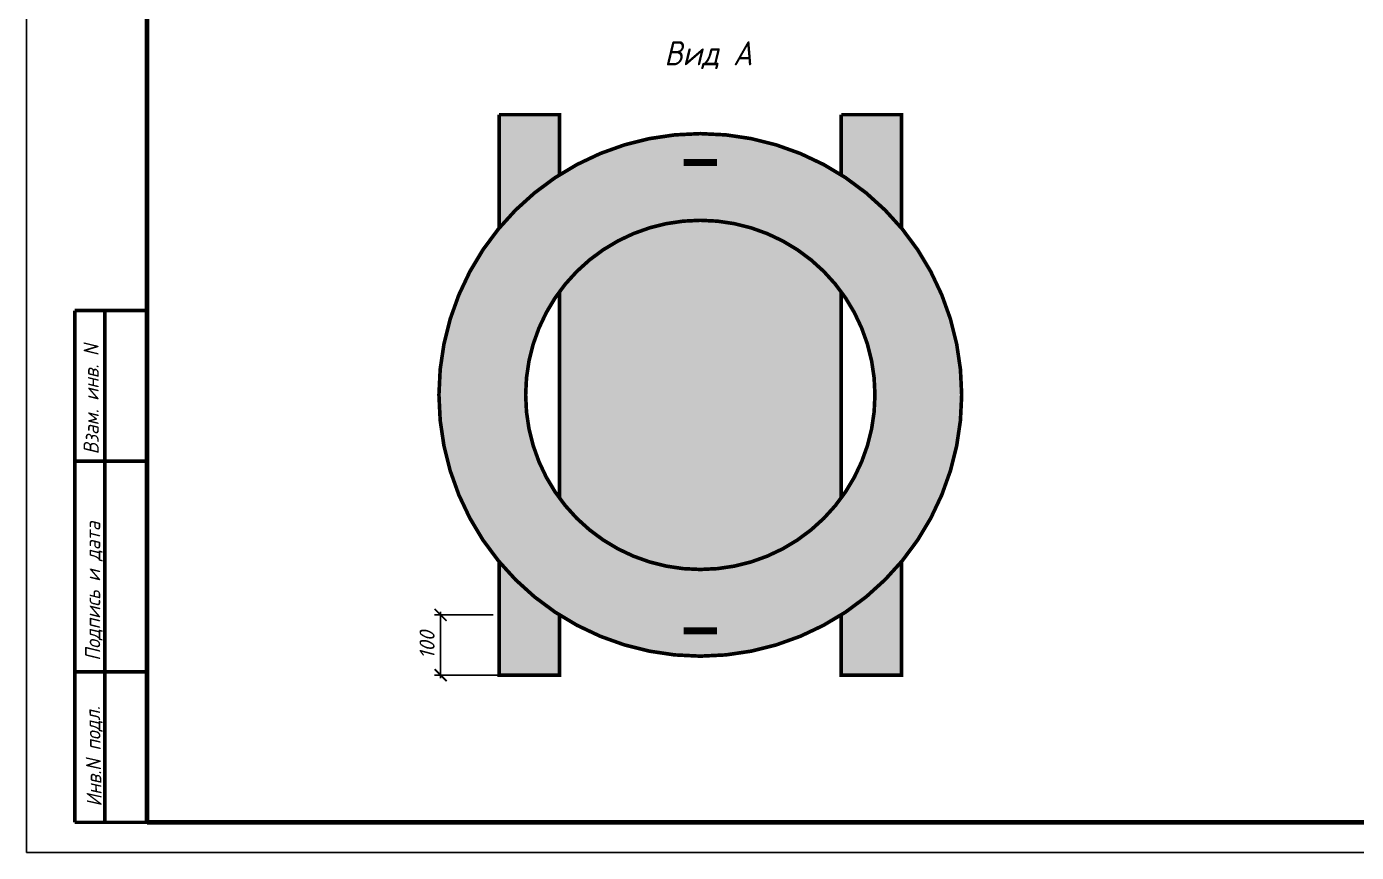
# Model space of a CAD drawing. Header units: millimetres. Extents: x -300689 to 10556, y -104928 to 107291.
# Drawn here: x -16492.4 to -16271.6, y 27939.7 to 28076.8 of the extents above; entities that cross this region are included whole.
import ezdxf

# ---------------------------------------------------------------- set-up
doc = ezdxf.new("R2010")
doc.units = ezdxf.units.MM
doc.layers.add('линии', color=7, linetype='Continuous')
doc.layers.add('Рамка', color=220, linetype='Continuous')
doc.layers.add('толстая', color=7, linetype='Continuous', lineweight=60)
doc.styles.add('Ариал узк.', font='arial.ttf', dxfattribs={"width": 0.75, "height": 5})
doc.styles.add('стиль2', font='isocpeur.ttf', dxfattribs={"oblique": 15, "height": 2.5})
doc.styles.add('чертежный', font='isocpeui.ttf', dxfattribs={"width": 0.9})
doc.dimstyles.new('1-1', dxfattribs={"dimscale": 0, "dimtxt": 2.7, "dimasz": 2, "dimexe": 1, "dimexo": 1, "dimgap": 1, "dimtad": 1, "dimdec": 0, "dimzin": 0, "dimdsep": 46, "dimtxsty": 'Ариал узк.', "dimblk1": 'ARCHTICK', "dimblk2": 'ARCHTICK', "dimsah": 1, "dimcen": 3, "dimdle": 0.5, "dimclrd": 256, "dimclre": 256, "dimclrt": 256, "dimadec": 0, "dimazin": 0, "dimtfac": 1, "dimtdec": 0, "dimtofl": 0, "dimtmove": 1, "dimatfit": 3, "dimldrblk": 'DOTSMALL', "dimfxl": 0, "dimtolj": 1, "dimtzin": 0, "dimarcsym": 0})

# ---------------------------------------------------------------- blocks, each defined once
blk = doc.blocks.new('лист')
for p, q in [((0, 0), (0, 297)), ((420, 0), (0, 0))]:
    blk.add_line(p, q)
at = {"const_width": 0.8}
for points in [[(20, 292), (20, 5)], [(20, 5), (415, 5)]]:
    blk.add_lwpolyline(points, dxfattribs=at)
blk = doc.blocks.new('_ARCHTICK')
at = {"color": 0, "linetype": 'ByBlock', "ltscale": 10, "const_width": 0.15}
blk.add_lwpolyline([(-0.5, -0.5), (0.5, 0.5)], dxfattribs=at)
blk = doc.blocks.new('*D141')
at = {"layer": 'Defpoints', "color": 0, "linetype": 'ByBlock', "ltscale": 0.25}
for p in [(-16413.91, 27979.1), (-16423.63, 27969.1), (-16412.91, 27969.1)]:
    blk.add_point(p, dxfattribs=at)
at = {"layer": 'линии', "linetype": 'ByBlock', "lineweight": -2, "ltscale": 0.25}
for p, q in [((-16414.91, 27979.1), (-16424.63, 27979.1)), ((-16423.63, 27979.6), (-16423.63, 27968.6)), ((-16413.91, 27969.1), (-16424.63, 27969.1))]:
    blk.add_line(p, q, dxfattribs=at)
at = {"layer": 'линии', "linetype": 'ByBlock', "lineweight": -2, "ltscale": 0.25, "xscale": 2, "yscale": 2, "zscale": 2}
for p, rotation in [((-16423.63, 27979.1), 90), ((-16423.63, 27969.1), 270)]:
    blk.add_blockref('_ARCHTICK', p, dxfattribs=dict(at, rotation=rotation))
at = {"layer": 'линии', "linetype": 'ByBlock', "ltscale": 0.25, "insert": (-16425.88, 27974.1), "char_height": 2.5, "attachment_point": 5, "rotation": 90, "style": 'стиль2'}
blk.add_mtext('\\A1;100', dxfattribs=at)
blk = doc.blocks.new('_DotSmall')
at = {"color": 0, "linetype": 'ByBlock', "const_width": 0.5}
blk.add_lwpolyline([(-0.0625, 0, 1), (0.0625, 0, 1)], format="xyb", close=True, dxfattribs=at)

msp = doc.modelspace()

# ---------------------------------------------------------------- hatches: boundary and pattern name
at = {"layer": 'линии', "linetype": 'ByBlock', "ltscale": 0.25}
h = msp.add_hatch(dxfattribs=at)
h.set_pattern_fill('WOOD6', color=256, scale=15, style=0, pattern_type=2)
h.set_pattern_definition([(355.6014, (-533.6603, -1623.4642), (14.999993315, 3.5635e-05), [0.97788, -194.598165]), (4.3987, (-533.6603, -1624.6642), (179.999997117, 14.99997534), [0.97788, -194.598195]), (356.9874, (-534.1103, -1618.06416), (15.000002688, 5.1454e-05), [1.426965, -283.967445]), (3.0127, (-534.1103, -1617.16416), (269.999996397, 14.999588758), [1.426965, -283.967475]), (355.4262, (-534.56026, -1622.03916), (195.00000465, -14.999579286), [1.880985, -374.317035]), (4.5739, (-534.56026, -1626.08916), (179.999996657, 14.999938349), [1.880985, -374.317095]), (358.1525, (-535.01026, -1619.41416), (14.9999981436, 2.4515e-05), [2.326215, -462.91563]), (1.8476, (-535.0102, -1615.8143), (450.0000069646, 14.9999150966), [2.326215, -462.91566]), (353.4182, (-534.63526, -1620.53916), (135.000000096, -14.999655349), [1.962945, -390.62451]), (4.5739, (-534.56026, -1627.73916), (179.999996657, 14.999938349), [1.880985, -374.317095]), (1.8476, (-535.0102, -1614.5393), (450.0000069646, 14.9999150966), [2.326215, -462.91566]), (0, (-544.085, -1627.589), (0, 15), [2.1, -12.9]), (0, (-544.085, -1625.939), (0, 15), [2.1, -12.9]), (0, (-544.085, -1622.189), (0, 15), [2.1, -12.9]), (359.209, (-544.08526, -1619.83413), (1095.00000000063, -15.01459266966), [2.17521, -2173.032075]), (359.5225, (-544.08526, -1618.63915), (14.99999580085, -1.272605e-05), [3.000105, -1797.0624]), (12.609, (-544.08526, -1617.33292), (1005.0000006512, 225.0072490914), [1.46022, -1166.71323]), (351.4686, (-544.0853, -1617.83914), (104.999998633, -15.001184524), [1.516785, -301.839945]), (0.4775, (-544.08526, -1616.58916), (1784.9999981823, 15.0014394533), [3.000105, -1797.0624]), (0.7899, (-544.08526, -1615.39414), (1080.000004869, 15.09568219), [2.17521, -1092.92886]), (0.7899, (-544.08526, -1614.11914), (1080.000004869, 15.09568219), [2.17521, -1092.92886]), (6.0724, (-541.98526, -1622.18916), (420.0000038747, 44.9995790312), [3.54489, -705.43317]), (353.9277, (-541.98526, -1625.93916), (285.0000001245, -29.999216484), [3.54489, -705.433035]), (6.0724, (-541.91026, -1619.86416), (420.0000038747, 44.9995790312), [3.54489, -705.43317]), (353.9277, (-541.91055, -1615.36428), (285.0000001245, -29.999216484), [3.54489, -705.433035]), (15.9453, (-540.1853, -1624.0642), (44.99999488, 14.99992285), [1.092015, -108.109575]), (10.954, (-541.61026, -1623.46416), (75.00000023, 14.9999100154), [2.368155, -471.261345]), (349.0461, (-541.61026, -1624.66416), (389.999996273, -74.998855849), [2.368155, -471.26118]), (10.954, (-541.08526, -1618.66416), (75.00000023, 14.9999100154), [2.368155, -471.261345]), (349.0461, (-541.08526, -1616.56416), (389.999996273, -74.998855849), [2.368155, -471.26118]), (4.7636, (-542.2853, -1620.8392), (164.999999247, 14.999871744), [3.61248, -177.01143]), (353.9277, (-541.98526, -1627.58916), (285.0000001245, -29.999216484), [3.54489, -705.433035]), (353.9277, (-541.91055, -1614.08928), (285.0000001245, -29.999216484), [3.54489, -705.433035]), (336.8016, (-541.2353, -1617.1642), (74.99999629, -29.99969702), [1.14237, -113.09406]), (353.9911, (-542.6603, -1617.01416), (149.999992608, -14.999724822), [1.432875, -285.14166]), (3.3664, (-544.0853, -1623.60975), (240.000001035, 14.99974469), [2.479275, -252.9615]), (356.6337, (-544.0853, -1624.5186), (14.999994393, 4.2062e-05), [2.479275, -252.96147]), (1.5911, (-544.08526, -1620.88915), (524.999998724, 14.9996296586), [1.80069, -538.4076]), (0, (-538.46, -1621.814), (0, 15), [1.875, -13.125]), (0, (-538.46, -1626.314), (0, 15), [1.875, -13.125]), (341.5652, (-536.5103, -1623.764), (14.9999969, 4.37e-05), [0.94869, -46.485435]), (353.2903, (-537.7853, -1623.6142), (134.999996454, -14.999667341), [1.28379, -255.47478]), (6.3401, (-539.1353, -1623.7642), (120.00000231, 14.99981259), [1.35831, -134.47245]), (10.6196, (-537.7103, -1624.6642), (74.999991453, 14.99993078), [1.22091, -242.96136]), (22.6198, (-536.5103, -1624.4392), (105.000001395, 44.999859053), [0.975, -194.02491]), (0, (-539.285, -1623.014), (0, 15), [2.85, -12.15]), (0, (-539.285, -1625.114), (0, 15), [2.85, -12.15]), (3.3664, (-538.7603, -1618.2142), (240.000001035, 14.99974469), [2.55441, -252.886365]), (356.6337, (-538.7603, -1617.0142), (14.999994393, 4.2062e-05), [2.55441, -252.88635]), (0, (-538.46, -1627.964), (0, 15), [1.875, -13.125]), (341.5652, (-540.1853, -1624.064), (14.9999969, 4.37e-05), [1.6602, -45.773925]), (355.2365, (-538.6103, -1624.5892), (15.000003016, 2.962e-05), [0.90312, -179.72076]), (7.4314, (-542.58526, -1618.06416), (224.999996321, 29.999966745), [1.73961, -346.182795]), (18.4349, (-540.8603, -1617.839), (29.9999923, 14.9999713), [0.71151, -46.722645]), (353.66, (-536.5853, -1621.8142), (15.00000474, 5.6825e-05), [2.037465, -133.793265]), (6.3401, (-536.5853, -1626.3142), (120.00000231, 14.99981259), [2.037465, -133.793295]), (1.273, (-538.38526, -1619.48916), (659.9999993455, 14.9996579463), [3.37584, -671.790795]), (358.7271, (-538.3854, -1615.73898), (14.9999974207, 3.80382e-05), [3.37584, -671.790765]), (351.0275, (-536.4353, -1623.01416), (194.999997826, -29.999551048), [1.442655, -287.088]), (0, (-538.685, -1620.539), (0, 15), [4.05, -10.95]), (6.3401, (-536.5853, -1627.9642), (120.00000231, 14.99981259), [2.037465, -133.793295]), (358.7271, (-538.3854, -1614.46398), (14.9999974207, 3.80382e-05), [3.37584, -671.790765]), (350.5378, (-535.0103, -1623.2392), (15.00000116, 3.2e-05), [1.368615, -89.872785]), (0, (-536.21, -1618.064), (0, 15), [2.1, -12.9]), (0, (-536.21, -1617.164), (0, 15), [2.1, -12.9]), (9.211, (-536.43526, -1625.11416), (90.0000054405, 14.9999652617), [2.811255, -559.43865]), (6.4916, (-530.809995, -1614.3154), (1845.00000512392, 210.02702593847), [1.73586, -2519.42874]), (6.4916, (-530.809995, -1615.5904), (1845.00000512392, 210.02702593847), [1.73586, -2519.42874]), (10.0418, (-531.48526, -1617.01416), (1439.999996804, 255.1269461351), [2.437335, -1718.932665]), (352.093, (-532.68526, -1618.13916), (435.0000015705, -59.998736351), [3.63456, -541.54869]), (353.5515, (-530.810265, -1619.63916), (929.9999964604, -105.0286787675), [1.73598, -2670.1686]), (357.1373, (-531.4853, -1620.83916), (14.99999521, -7.1179e-05), [1.501875, -298.872975]), (1.7899, (-531.48526, -1622.26416), (465.000000996, 14.999917566), [2.40117, -477.833145]), (0, (-530.285, -1623.614), (0, 15), [1.2, -13.8]), (0, (-530.285, -1624.514), (0, 15), [1.2, -13.8]), (358.2101, (-531.48526, -1625.86416), (14.999998975, 6.5254e-06), [2.40117, -477.833145]), (358.2101, (-531.48526, -1627.51416), (14.999998975, 6.5254e-06), [2.40117, -477.833145]), (356.4238, (-532.6853, -1622.1892), (15.000006043, 3.05e-05), [1.20234, -239.265915]), (3.5763, (-532.6853, -1625.9392), (224.999994844, 14.999859824), [1.20234, -239.265945]), (356.4238, (-532.6853, -1619.4892), (15.000006043, 3.05e-05), [1.20234, -239.265915]), (3.5763, (-532.6854, -1615.7392), (224.999994844, 14.999859824), [1.20234, -239.265945]), (356.4238, (-532.6853, -1623.5392), (15.000006043, 3.05e-05), [1.20234, -239.265915]), (3.5763, (-532.6853, -1624.5892), (224.999994844, 14.999859824), [1.20234, -239.265945]), (356.4238, (-532.6853, -1620.7642), (15.000006043, 3.05e-05), [1.20234, -239.265915]), (3.5763, (-532.6853, -1627.5892), (224.999994844, 14.999859824), [1.20234, -239.265945]), (3.5763, (-532.6854, -1614.4642), (224.999994844, 14.999859824), [1.20234, -239.265945]), (3.5763, (-532.6853, -1617.0892), (224.999994844, 14.999859824), [1.20234, -239.265945]), (353.66, (-531.4853, -1619.5642), (15.00000474, 5.6825e-05), [0.679155, -135.151575]), (6.3401, (-531.4853, -1615.6641), (120.00000231, 14.99981259), [0.679155, -135.151605]), (6.3401, (-531.4853, -1614.3891), (120.00000231, 14.99981259), [0.679155, -135.151605]), (0.2731, (-531.485, -1623.614), (-7e-06, 15.0000054), [1.200015, -13.80015]), (0, (-531.485, -1624.514), (0, 15), [1.2, -13.8]), (341.5652, (-529.7603, -1617.614), (14.9999969, 4.37e-05), [0.71151, -46.722615]), (22.6198, (-529.7603, -1617.6142), (105.000001395, 44.999859053), [0.73125, -194.26866]), (1.5911, (-529.98526, -1620.91417), (524.999998724, 14.9996296586), [0.90036, -539.30793])])
h.paths.add_polyline_path([(-16357.1117, 28062.2032), (-16357.1117, 28052.2032, -0.07733852), (-16347.1117, 28043.3647), (-16347.1117, 28062.2032)], flags=17)
h.paths.add_polyline_path([(-16357.1117, 28032.782), (-16357.1117, 27998.5218, 0.32691012)], flags=16)
h.paths.add_polyline_path([(-16357.1117, 27979.1006), (-16357.1117, 27969.1006), (-16347.1117, 27969.1006), (-16347.1117, 27987.9391, -0.07733852)])
h.paths.add_polyline_path([(-16403.9117, 27979.1006, -0.07733852), (-16413.9117, 27987.9391), (-16413.9117, 27969.1006), (-16403.9117, 27969.1006)])
h.paths.add_polyline_path([(-16403.9117, 28032.782, 0.32691012), (-16403.9117, 27998.5218)], flags=16)
h.paths.add_polyline_path([(-16380.5117, 28059.0519, -1), (-16380.5117, 27972.2519, -0.63512951), (-16413.9117, 28043.3647), (-16413.9117, 28062.2032), (-16403.9117, 28062.2032), (-16403.9117, 28052.2032, -0.1433326)])

# ---------------------------------------------------------------- linework, layer by layer
at = {"linetype": 'ByBlock', "ltscale": 0.25, "const_width": 0.6}
for points in [[(-16413.9117, 28062.2032), (-16403.9117, 28062.2032), (-16403.9117, 28052.2032)], [(-16413.9117, 28043.3647), (-16413.9117, 28062.2032)], [(-16357.1117, 28062.2032), (-16347.1117, 28062.2032), (-16347.1117, 28043.3647)], [(-16357.1117, 28052.2032), (-16357.1117, 28062.2032)], [(-16403.9117, 28032.782), (-16403.9117, 27998.5218)], [(-16357.1117, 27998.5218), (-16357.1117, 28032.782)], [(-16403.9117, 27979.1006), (-16403.9117, 27969.1006), (-16413.9117, 27969.1006), (-16413.9117, 27987.9391)], [(-16347.1117, 27987.9391), (-16347.1117, 27969.1006), (-16357.1117, 27969.1006), (-16357.1117, 27979.1006)]]:
    msp.add_lwpolyline(points, dxfattribs=at)
for points in [[(-16380.5117, 28059.0519, -1), (-16380.5117, 27972.2519, -1), (-16380.5117, 28059.0519, -1)], [(-16380.5117, 27986.6519, 1), (-16380.5117, 28044.6519, 1), (-16380.5117, 27986.6519, -1)]]:
    msp.add_lwpolyline(points, format="xyb", dxfattribs=at)
for points in [[(-16378.0431, 28054.5519), (-16378.0431, 28053.9519), (-16382.9804, 28053.9519), (-16382.9804, 28054.5519)], [(-16378.0431, 27976.1519), (-16378.0431, 27976.7519), (-16382.9804, 27976.7519), (-16382.9804, 27976.1519)]]:
    msp.add_lwpolyline(points, close=True, dxfattribs=at)
at = {"color": 7, "const_width": 0.6}
msp.add_lwpolyline([(-16484.3782, 27944.6514), (-16484.3782, 28029.6514)], dxfattribs=at)
at = {"layer": 'Рамка', "color": 7, "const_width": 0.6}
for points in [[(-16484.3782, 28029.6514), (-16472.3782, 28029.6514)], [(-16479.3782, 27944.6514), (-16479.3782, 28029.6514)], [(-16484.3782, 28004.6514), (-16472.3782, 28004.6514)], [(-16484.3782, 27969.6514), (-16472.3782, 27969.6514)], [(-16484.3782, 27944.6514), (-16472.3782, 27944.6514)]]:
    msp.add_lwpolyline(points, dxfattribs=at)

# ---------------------------------------------------------------- block references
msp.add_blockref('лист', (-16492.3782, 27939.6514))

# ---------------------------------------------------------------- texts
at = {"color": 7, "style": 'чертежный', "width": 0.9}
for s, rotation, p in [('Взам. инв. N', 90, (-16480.4071, 28005.7732)), ('Подпись и дата', 90, (-16480.1459, 27971.4933)), ('Инв.N подл.', 91.109568, (-16479.8803, 27947.2758))]:
    msp.add_text(s, height=2.5, rotation=rotation, dxfattribs=at).set_placement(p)
at = {"layer": 'толстая', "lineweight": 25, "style": 'чертежный', "width": 0.9}
msp.add_text('Вид А', height=4, dxfattribs=at).set_placement((-16386.4896, 28070.4014))

# ---------------------------------------------------------------- dimensions: what is measured, and where the dimension line sits
at = {"layer": 'линии', "linetype": 'ByBlock', "ltscale": 0.25}
dim = msp.add_linear_dim(base=(-16423.6289, 27969.1006), p1=(-16413.9117, 27979.1006), p2=(-16412.9117, 27969.1006), angle=270, text='100', dimstyle='1-1', override={"dimscale": 1, "dimtxsty": 'стиль2'}, dxfattribs=at)
dim.commit()
dim.dimension.update_dxf_attribs({"geometry": '*D141', "text_midpoint": (-16425.8789, 27974.1006)})

doc.saveas('drawing.dxf')
